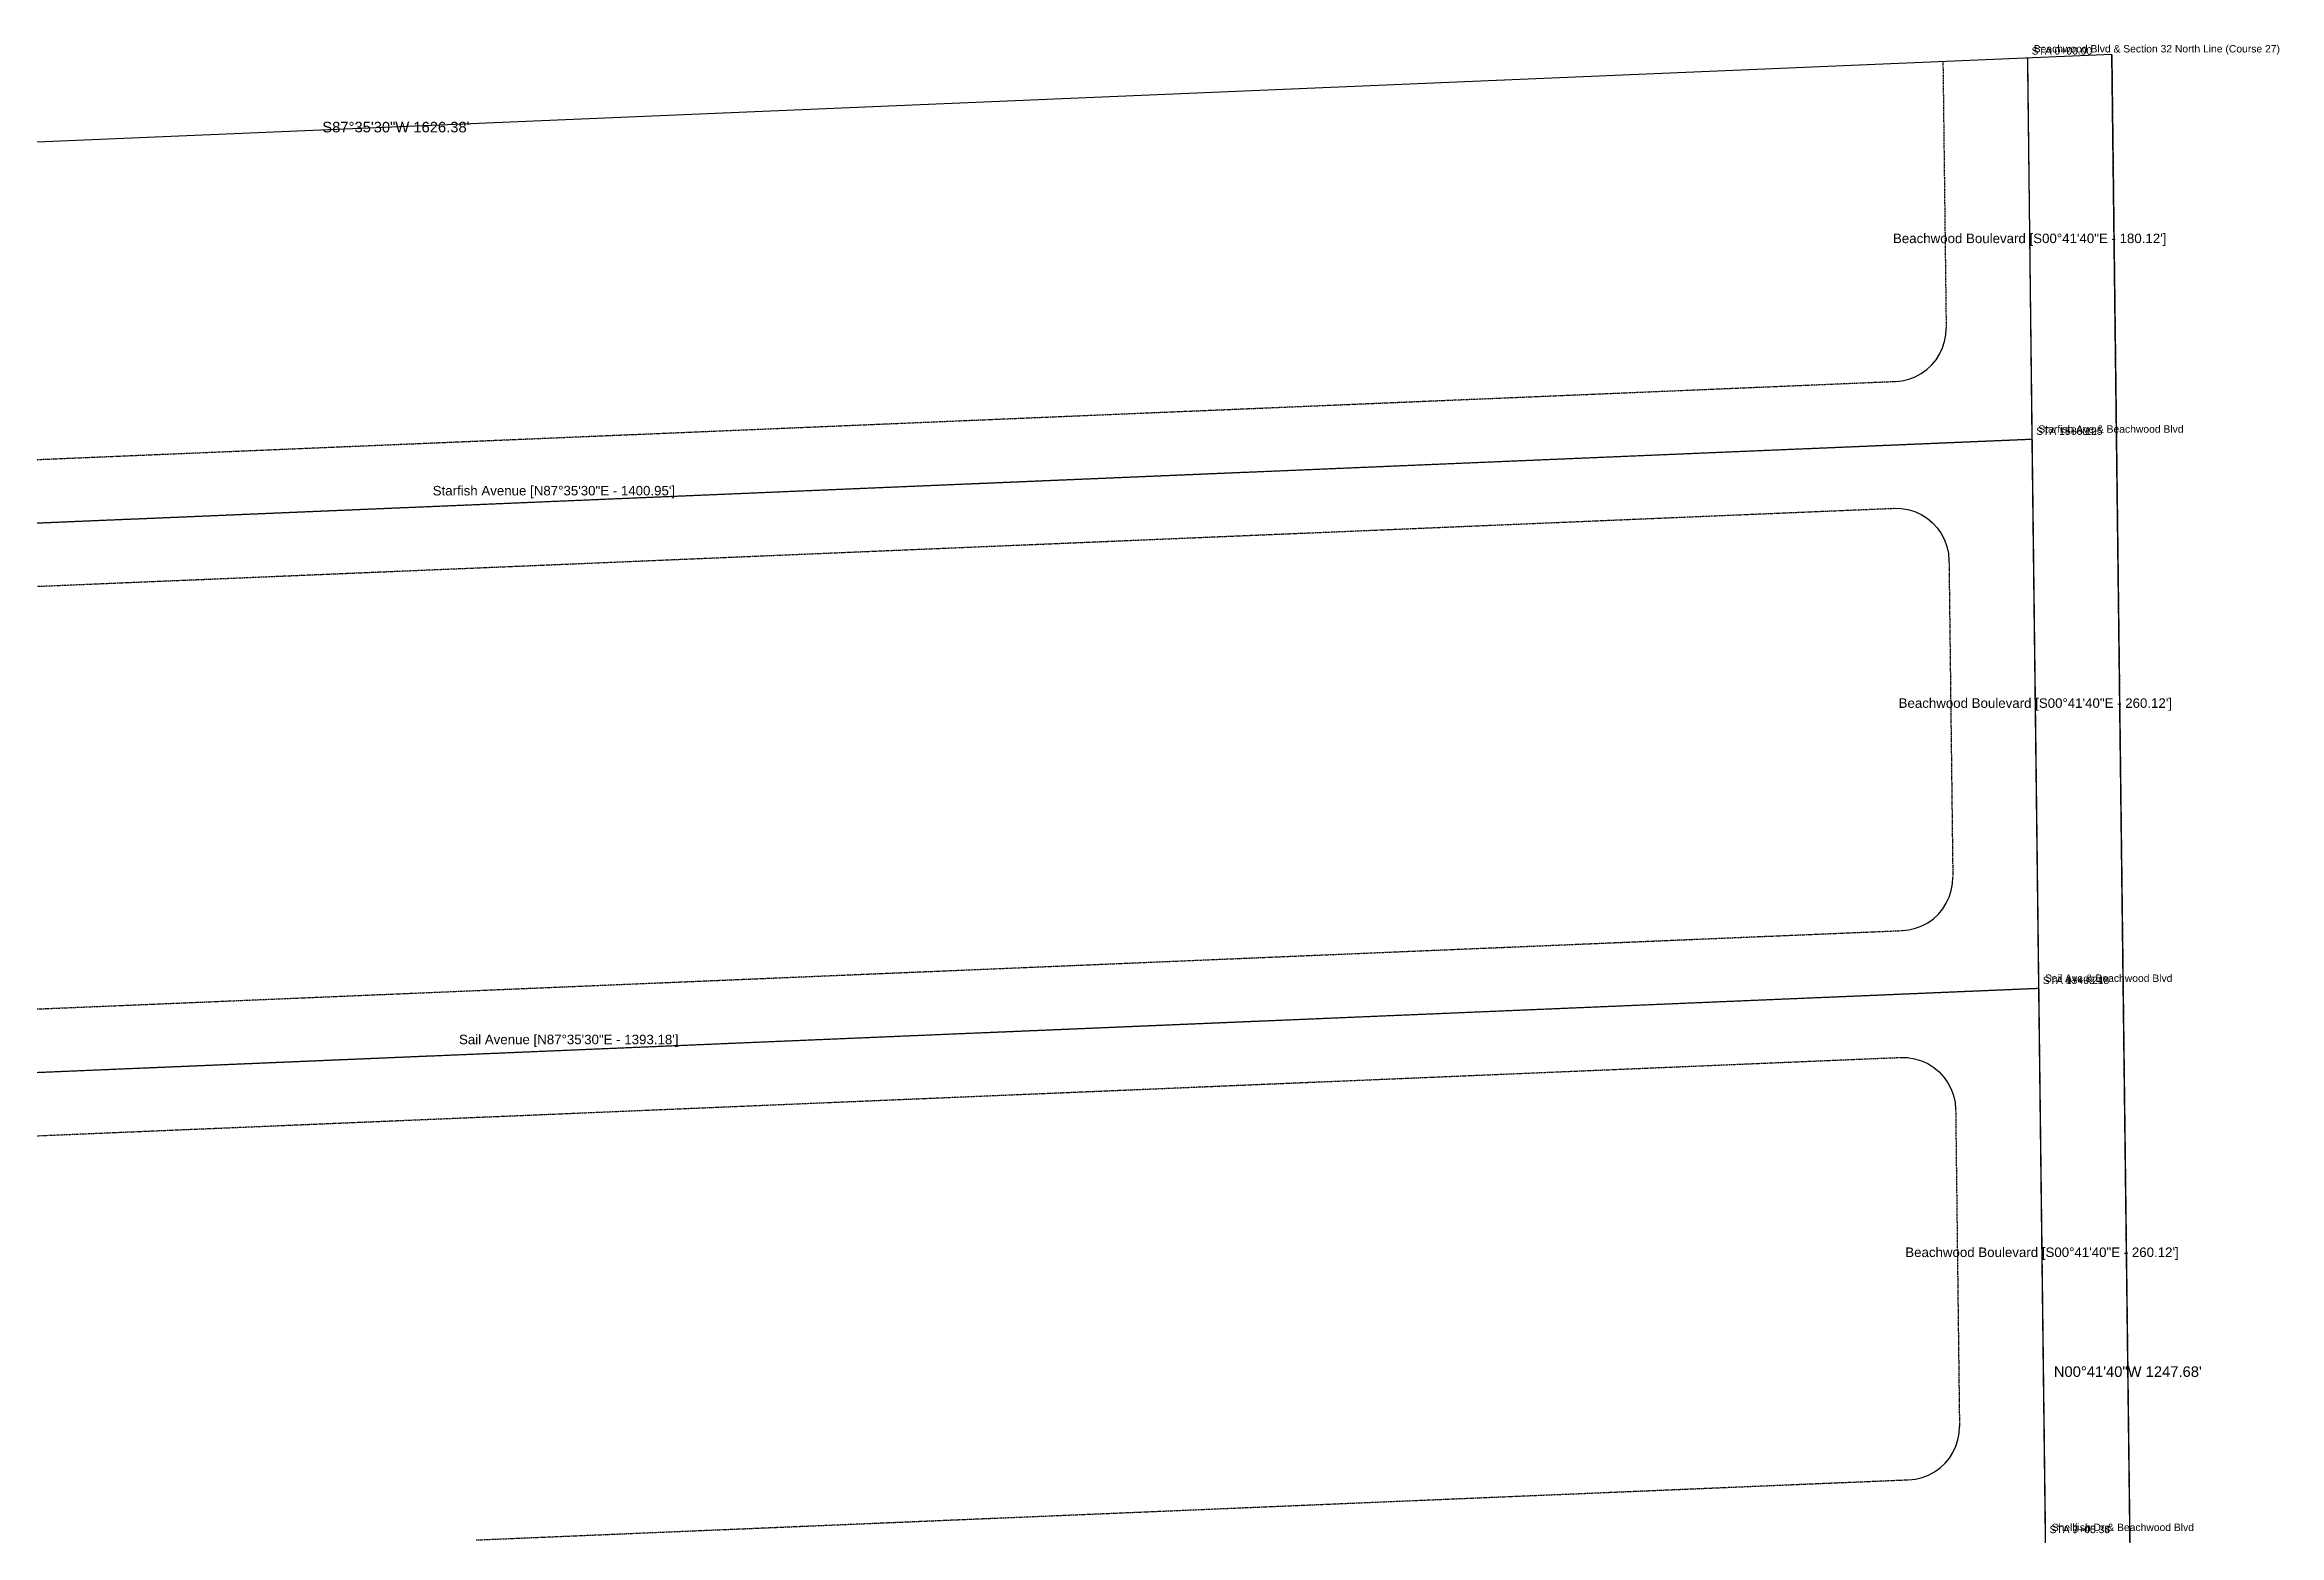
# Model space of a CAD drawing. Extents: x 9751 to 11517, y 7841 to 10246.
# Drawn here: x 10459 to 11517, y 9540 to 10246 of the extents above; entities that cross this region are included whole.
import ezdxf
from ezdxf.enums import TextEntityAlignment as Align

# ---------------------------------------------------------------- set-up
doc = ezdxf.new("R2010")
doc.units = 0
doc.linetypes.add('DASHED', pattern=[0.75, 0.5, -0.25])
for name, color, linetype in [('C-BOUNDARY', 7, 'CONTINUOUS'), ('C-ROAD-ALIGNMENT', 2, 'CONTINUOUS'), ('C-ROAD-CNTR', 2, 'DASHED'), ('C-ROAD-FILLET', 3, 'CONTINUOUS'), ('C-ROAD-INTX', 3, 'CONTINUOUS'), ('C-ROAD-ROW-EDGE', 4, 'DASHED'), ('C-ROAD-TEXT', 7, 'CONTINUOUS'), ('C-ROAD-TIE', 4, 'CONTINUOUS')]:
    doc.layers.add(name, color=color, linetype=linetype)
doc.styles.get("Standard").update_dxf_attribs({"font": 'Arial'})

msp = doc.modelspace()

# ---------------------------------------------------------------- linework, layer by layer
at = {"layer": 'C-BOUNDARY'}
for p, q in [((11437.528, 10240.9765), (9812.5952, 10172.2772)), ((11452.6527, 8993.3925), (11437.528, 10240.9765))]:
    msp.add_line(p, q, dxfattribs=at)
at = {"layer": 'C-ROAD-ALIGNMENT'}
for points in [[(11397.5345, 10238.9773), (11399.7176, 10058.8695), (11402.8702, 9798.7722), (11406.0228, 9538.675), (11409.1754, 9278.5777), (11412.8248, 8977.4966)], [(9820.159, 9992.4362), (10000, 10000), (11399.7176, 10058.8695)], [(10010.9255, 9740.2297), (11402.8702, 9798.7722)]]:
    msp.add_lwpolyline(points, dxfattribs=at)
at = {"layer": 'C-ROAD-CNTR'}
for p, q in [((11397.5345, 10238.9773), (11399.7176, 10058.8695)), ((10000, 10000), (11399.7176, 10058.8695)), ((11399.7176, 10058.8695), (11402.8702, 9798.7722)), ((10010.9255, 9740.2297), (11402.8702, 9798.7722)), ((11402.8702, 9798.7722), (11406.0228, 9538.675))]:
    msp.add_line(p, q, dxfattribs=at)
at = {"layer": 'C-ROAD-FILLET'}
for points in [[(11335.1295, 10086.1796), (11338.3194, 10086.5197), (11341.4395, 10087.2656), (11344.4383, 10088.4048), (11347.2666, 10089.9187), (11349.8778, 10091.7823), (11352.2288, 10093.9649), (11354.2809, 10096.4306), (11356.0005, 10099.1388), (11357.359, 10102.0449), (11358.3343, 10105.101), (11358.9102, 10108.2569), (11359.0772, 10111.4605)], [(11334.3623, 10026.0942), (11337.6936, 10026.0121), (11340.9844, 10025.4876), (11344.1762, 10024.5301), (11347.2123, 10023.1565), (11350.0388, 10021.3914), (11352.6054, 10019.2661), (11354.8665, 10016.8183), (11356.782, 10014.0915), (11358.3179, 10011.1342), (11359.4467, 10007.9989), (11360.1486, 10004.7413), (11360.411, 10001.4193)], [(11338.2821, 9826.0823), (11341.472, 9826.4225), (11344.5921, 9827.1683), (11347.591, 9828.3075), (11350.4192, 9829.8214), (11353.0304, 9831.685), (11355.3814, 9833.8676), (11357.4336, 9836.3333), (11359.1531, 9839.0415), (11360.5117, 9841.9476), (11361.4869, 9845.0037), (11362.0628, 9848.1596), (11362.2298, 9851.3632)], [(11337.5149, 9765.997), (11340.8462, 9765.9148), (11344.137, 9765.3903), (11347.3288, 9764.4328), (11350.3649, 9763.0593), (11353.1914, 9761.2942), (11355.758, 9759.1689), (11358.0192, 9756.7211), (11359.9347, 9753.9943), (11361.4705, 9751.037), (11362.5994, 9747.9017), (11363.3012, 9744.6441), (11363.5636, 9741.3221)], [(11341.4348, 9565.985), (11344.6246, 9566.3252), (11347.7447, 9567.071), (11350.7436, 9568.2103), (11353.5719, 9569.7242), (11356.183, 9571.5877), (11358.534, 9573.7704), (11360.5862, 9576.2361), (11362.3057, 9578.9443), (11363.6643, 9581.8503), (11364.6395, 9584.9065), (11365.2154, 9588.0623), (11365.3824, 9591.266)]]:
    msp.add_lwpolyline(points, dxfattribs=at)
at = {"layer": 'C-ROAD-INTX'}
for p in [(11399.7176, 10058.8695), (11402.8702, 9798.7722)]:
    msp.add_point(p, dxfattribs=at)
at = {"layer": 'C-ROAD-ROW-EDGE'}
for points in [[(11357.5519, 10237.2957), (11359.0772, 10111.4605)], [(11437.517, 10240.6589), (11452.6422, 8992.8006)], [(10028.7129, 10031.2341), (11335.1295, 10086.1796)], [(10056.212, 9972.3377), (11334.3623, 10026.0942)], [(11360.411, 10001.4193), (11362.2298, 9851.3632)], [(10064.6162, 9772.5143), (11338.2821, 9826.0823)], [(10067.1375, 9712.5673), (11337.5149, 9765.997)], [(11363.5636, 9741.3221), (11365.3824, 9591.266)], [(10663.0676, 9537.4542), (11341.4348, 9565.985)]]:
    msp.add_lwpolyline(points, dxfattribs=at)
at = {"layer": 'C-ROAD-TIE'}
msp.add_point((11397.5345, 10238.9773), dxfattribs=at)

# ---------------------------------------------------------------- texts
at = {"layer": 'C-ROAD-TEXT'}
for s, p in [('STA 0+00.00', (11399.5345, 10240.9773)), ('Beachwood Blvd & Section 32 North Line (Course 27)', (11400.5345, 10241.9773)), ('STA 15+80.95', (11401.7176, 10060.8695)), ('STA 1+80.12', (11401.7176, 10060.8695)), ('Starfish Ave & Beachwood Blvd', (11402.7176, 10061.8695)), ('STA 13+93.18', (11404.8702, 9800.7722)), ('STA 4+40.24', (11404.8702, 9800.7722)), ('Sail Ave & Beachwood Blvd', (11405.8702, 9801.7722)), ('STA 9+45.34', (11408.0228, 9540.675)), ('STA 7+00.35', (11408.0228, 9540.675)), ('Shellfish Dr & Beachwood Blvd', (11409.0228, 9541.675))]:
    msp.add_text(s, height=3.5, dxfattribs=at).set_placement(p)
for s, height, p in [('S87%%d35\'30"W 1626.38\'', 5, (10625.0616, 10206.6269)), ('Beachwood Boulevard [S00%%d41\'40"E - 180.12\']', 4.5, (11398.626, 10153.9234)), ('Starfish Avenue [N87%%d35\'30"E - 1400.95\']', 4.5, (10699.8588, 10034.4347)), ('Beachwood Boulevard [S00%%d41\'40"E - 260.12\']', 4.5, (11401.2939, 9933.8209)), ('Sail Avenue [N87%%d35\'30"E - 1393.18\']', 4.5, (10706.8978, 9774.5009)), ('Beachwood Boulevard [S00%%d41\'40"E - 260.12\']', 4.5, (11404.4465, 9673.7236)), ('N00%%d41\'40"W 1247.68\'', 5, (11445.0904, 9617.1845))]:
    msp.add_text(s, height=height, dxfattribs=at).set_placement(p, align=Align.MIDDLE_CENTER)

doc.saveas('drawing.dxf')
